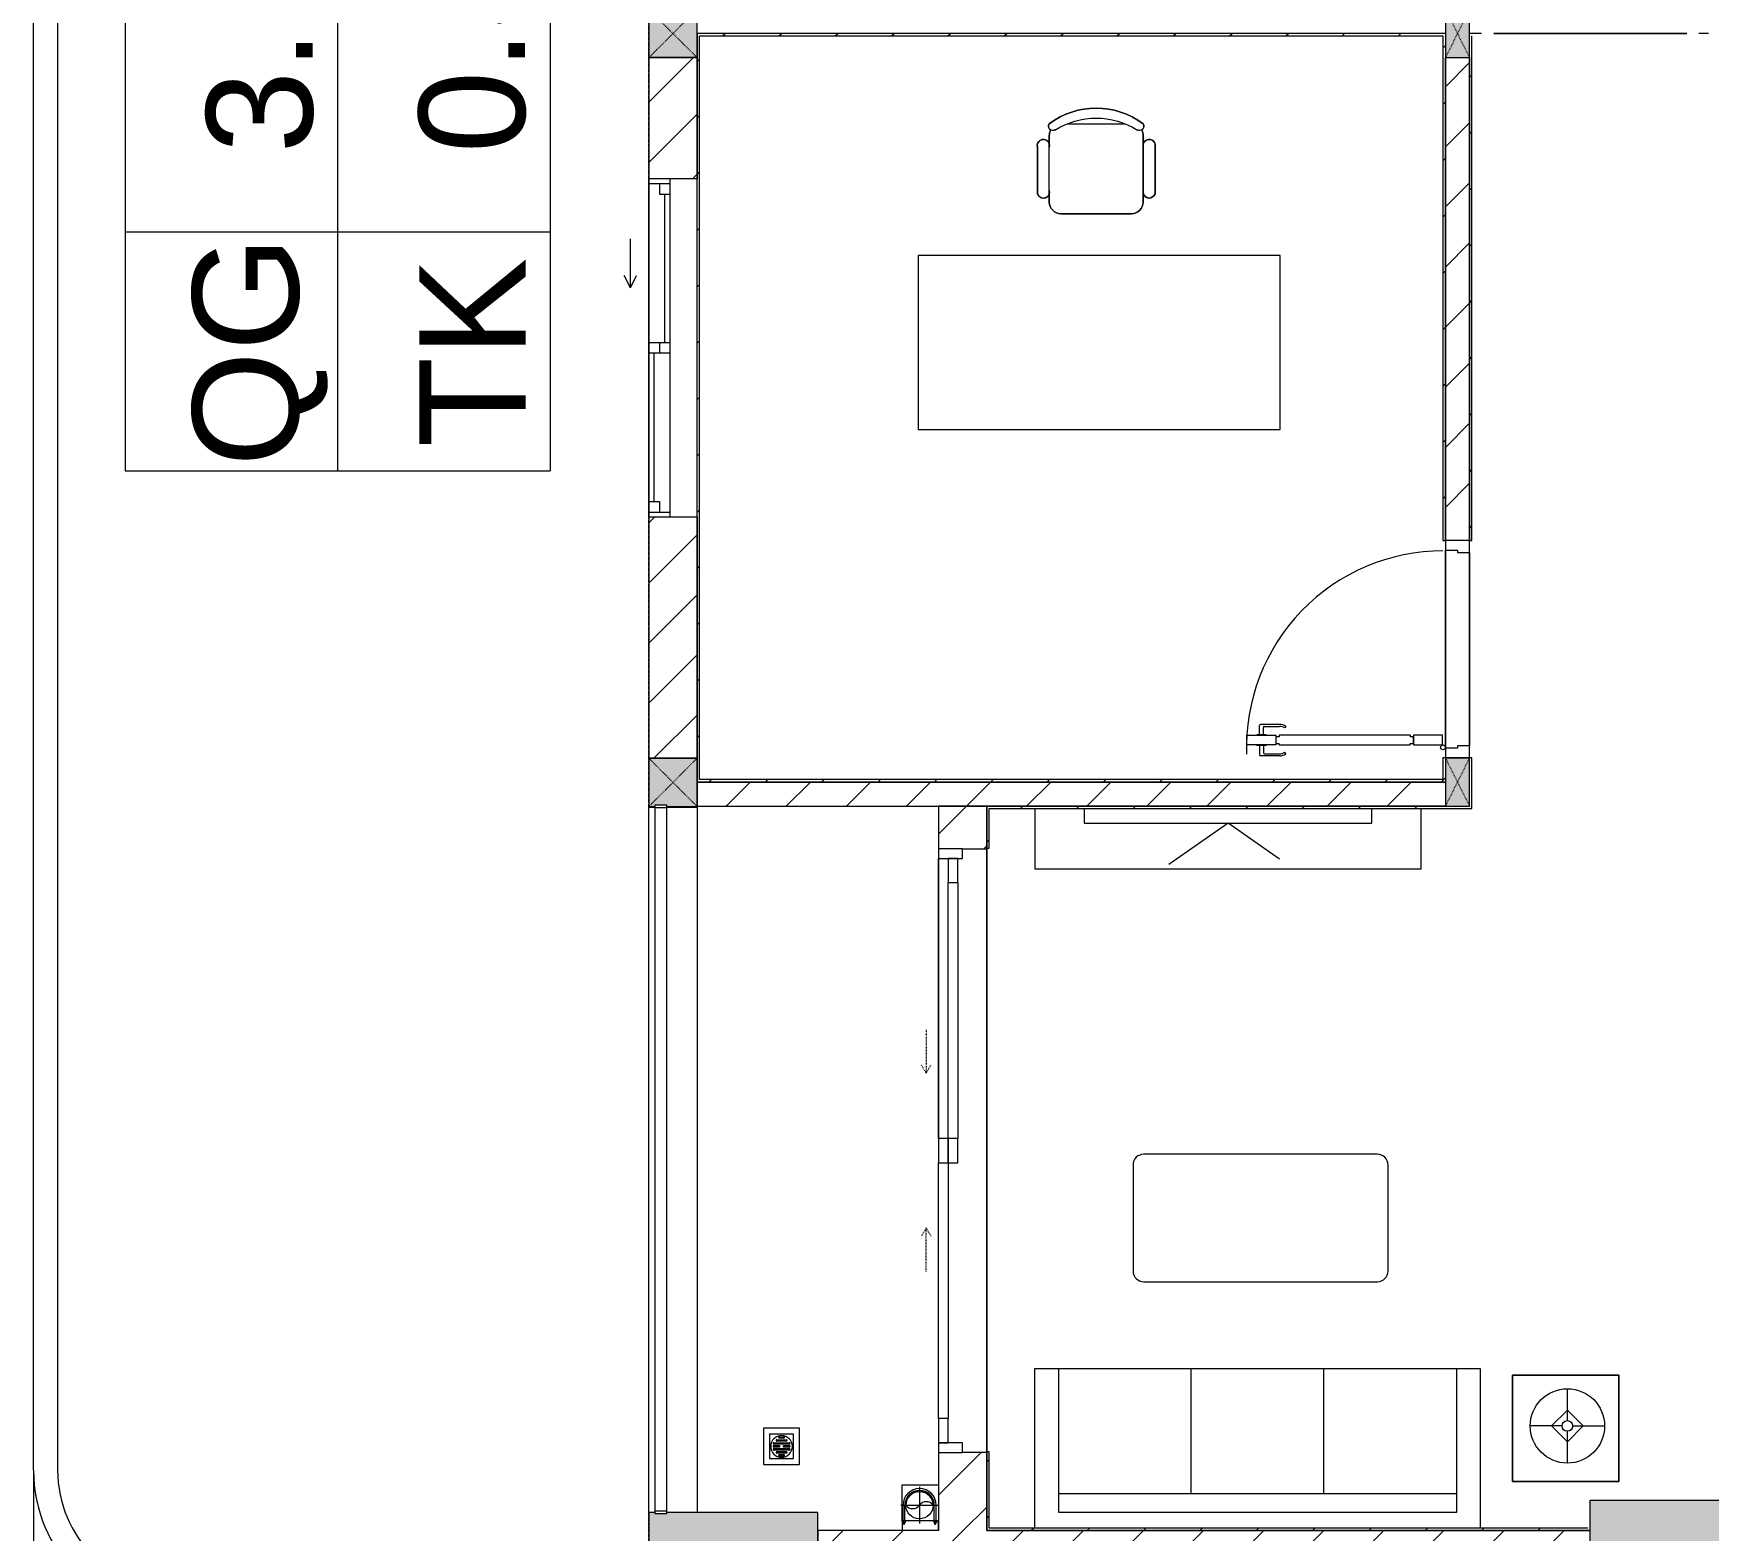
# Model space of a CAD drawing. Header units: millimetres. Extents: x -24439 to 198341, y -52871 to 149926.
# Drawn here: x 31104 to 38043, y 61837 to 68037 of the extents above; entities that cross this region are included whole.
import ezdxf

# ---------------------------------------------------------------- set-up
doc = ezdxf.new("R2010")
doc.units = ezdxf.units.MM
for name, pattern in [('Dash', [6, 3, -3]), ('Grid Line', [22.225, 12.7, -3.175, 3.175, -3.175]), ('IMPORT-CENTER _3_', [10.16, 6.35, -1.27, 1.27, -1.27])]:
    doc.linetypes.add(name, pattern=pattern)
for name, color, linetype, lineweight in [('0-1', 7, 'Continuous', 5), ('A-ANNO-NOTE', 131, 'Continuous', 9), ('A-DETL-GENF-1', 9, 'Continuous', 9), ('A-DOOR', 31, 'Continuous', 9), ('A-DOOR-1', 9, 'Continuous', 9), ('A-DOOR-FRAM', 31, 'Continuous', 9), ('A-DOOR-HDLN', 31, 'Dash', 9), ('A-FLOR', 192, 'Continuous', 9), ('A-FLOR-1', 9, 'Continuous', 9), ('A-FLOR-HRAL', 11, 'Continuous', 9), ('A-GLAZ', 151, 'Continuous', 9), ('A-WALL', 113, 'Continuous', 9), ('A-WALL-1', 253, 'Continuous', 18), ('A-WALL-2', 9, 'Continuous', 9), ('A-WALL-3', 113, 'Continuous', 18), ('A-WALL-PATT-1', 10, 'Continuous', 9), ('A-WALL-PATT-2', 9, 'Continuous', 9), ('A-WALL-PATT-3', 111, 'Continuous', 9), ('G-IMPT', 8, 'Continuous', 9), ('G-IMPT-2', 8, 'IMPORT-CENTER _3_', 9), ('I-FURN', 30, 'Continuous', 9), ('I-FURN-1', 9, 'Continuous', 9), ('I-WALL-1', 253, 'Continuous', 18), ('M-EQPM', 50, 'Continuous', 9), ('S-COLS', 52, 'Continuous', 9), ('S-COLS-1', 254, 'Continuous', 5), ('S-COLS-2', 253, 'Continuous', 18), ('S-COLS-3', 9, 'Continuous', 9), ('S-COLS-4', 52, 'Continuous', 18), ('S-COLS-5', 52, 'Dash', 9), ('S-COLS-HDLN', 52, 'Dash', 9), ('S-COLS-HDLN-1', 9, 'Dash', 9), ('S-GRID-1', 1, 'Grid Line', 9)]:
    doc.layers.add(name, color=color, linetype=linetype, lineweight=lineweight)
doc.styles.add('Arial_6', font='arial_0.ttf', dxfattribs={"height": 2})
doc.styles.add('Arial_7', font='arial_0.ttf', dxfattribs={"height": 440})
pattern_1 = [(45, (0, 0), (-116.67262, 116.67262), [])]
pattern_2 = [(45, (0, 0), (-124.4508, 124.4508), [])]

# ---------------------------------------------------------------- blocks, each defined once
blk = doc.blocks.new('M_Concrete-Rectangular-Column2 - 450x1300-812578-TKCS_MB ĐỊNH VỊ CAO ĐỘ THIẾT KẾ')
at = {"layer": 'S-COLS-3'}
blk.add_hatch(color=256, dxfattribs=at).paths.add_polyline_path([(-650, 225), (-650, -225), (650, -225), (650, 225), (165.2, 225)])
at = {"layer": 'S-COLS-2'}
for p, q in [((-650, 225), (650, 225)), ((-650, -225), (-650, 225)), ((650, 225), (650, -225)), ((650, -225), (-650, -225))]:
    blk.add_line(p, q, dxfattribs=at)
blk = doc.blocks.new('NCV_TKTC_KET CAU_rvt-1-TKCS_MB ĐỊNH VỊ CAO ĐỘ THIẾT KẾ')
at = {"layer": 'S-COLS-1'}
blk.add_hatch(color=256, dxfattribs=at).paths.add_polyline_path([(33727.6, 61561.9), (34352.6, 61561.9), (34352.6, 61911.9), (33727.6, 61911.9), (33727.6, 61906.9), (33677.6, 61906.9), (33677.6, 61911.9), (33652.6, 61911.9), (33652.6, 61561.9), (33677.6, 61561.9)])
at = {"layer": 'A-FLOR-1'}
blk.add_line((33652.6, 64835.3), (33652.6, 64832.2), dxfattribs=at)
at = {"layer": 'S-COLS-2'}
for p, q in [((33652.6, 61911.9), (33652.6, 61561.9)), ((33677.6, 61911.9), (33652.6, 61911.9)), ((34352.6, 61911.9), (33727.6, 61911.9)), ((34352.6, 61561.9), (34352.6, 61911.9))]:
    blk.add_line(p, q, dxfattribs=at)
at = {"layer": 'S-COLS-3', "rotation": 180}
blk.add_blockref('M_Concrete-Rectangular-Column2 - 450x1300-812578-TKCS_MB ĐỊNH VỊ CAO ĐỘ THIẾT KẾ', (38202.6, 61736.9), dxfattribs=at)
blk = doc.blocks.new('DOOR_CW_01 CANH MO-PANEL KINH - DIW_01-900x2200-CỬA GỖ VÂN LAMINATE-553393-TKCS_MB ĐỊNH VỊ CAO ĐỘ THIẾT KẾ')
at = {"layer": 'A-DETL-GENF-1'}
for p, q in [((-397, 872), (-357, 872)), ((-397, 752), (-397, 872)), ((-357, 872), (-357, 752)), ((-442, 737), (-442, 816.5)), ((-399, 820.5), (-438, 820.5)), ((-434, 799.5), (-434, 737)), ((-399, 803.5), (-430, 803.5)), ((-399, 831.8), (-397, 831.8)), ((-399, 792.2), (-399, 831.8)), ((-397, 792.2), (-399, 792.2)), ((-397, 792.2), (-397, 831.8)), ((-357, 792.2), (-357, 831.8)), ((-355, 831.8), (-357, 831.8)), ((-357, 792.2), (-355, 792.2)), ((-355, 792.2), (-355, 831.8)), ((-355, 820.5), (-316, 820.5)), ((-355, 803.5), (-324, 803.5)), ((-320, 799.5), (-320, 737)), ((-312, 737), (-312, 816.5)), ((-433.9, 711.2), (-427.3, 715.8)), ((-357, 752), (-397, 752)), ((-397, 738), (-391, 738)), ((-397, 738), (-397, 196)), ((-363, 752), (-391, 752)), ((-391, 752), (-391, 738)), ((-363, 738), (-363, 752)), ((-357, 738), (-363, 738)), ((-357, 196), (-357, 738)), ((-320.1, 711.2), (-326.7, 715.8)), ((-397, 196), (-391, 196)), ((-357, 182), (-397, 182)), ((-397, 182), (-397, 62)), ((-391, 196), (-391, 182)), ((-391, 182), (-363, 182)), ((-357, 196), (-363, 196)), ((-363, 182), (-363, 196)), ((-357, 62), (-357, 182)), ((-397, 62), (-357, 62))]:
    blk.add_line(p, q, dxfattribs=at)
blk.add_circle((-407, 60), 10, dxfattribs=at)
for centre, radius, start, end in [((-407, 60), 814, 360, 92), ((-438, 816.5), 4, 90, 180), ((-430, 799.5), 4, 90, 180), ((-324, 799.5), 4, 360, 90), ((-316, 816.5), 4, 0, 90), ((-397, 737), 45, 180, 215), ((-397, 737), 37, 180, 215), ((-357, 737), 37, 325, 0), ((-357, 737), 45, 325, 0)]:
    blk.add_arc(centre, radius, start, end, dxfattribs=at)
at = {"layer": 'A-DOOR-1'}
for p, q in [((-410, 50), (-450, 50)), ((-450, 50), (-450, -50)), ((-410, 0), (-410, 50)), ((-400, 0), (-410, 0)), ((-407, 50), (-382, 50)), ((-400, -50), (-400, 0)), ((410, 0), (400, 0)), ((400, 0), (400, -50)), ((450, 50), (410, 50)), ((410, 50), (410, 0)), ((450, -50), (450, 50)), ((-450, -50), (-400, -50)), ((400, -50), (450, -50))]:
    blk.add_line(p, q, dxfattribs=at)
blk = doc.blocks.new('BAN LV A - BAN LV A_dwg_ban hoc2-348006-TKCS_MB ĐỊNH VỊ CAO ĐỘ THIẾT KẾ')
at = {"layer": 'I-FURN'}
for p, q in [((145.8, 437.4), (-145.8, 437.4)), ((-243, 354.4), (-243, 162)), ((-194.4, 388.8), (-194.4, 113.4)), ((194.4, 113.4), (194.4, 388.8)), ((194.4, 351.4), (194.4, 150.8)), ((243.7, 162), (243.7, 354.4)), ((-120.5, 64.8), (120.5, 64.8))]:
    blk.add_line(p, q, dxfattribs=at)
at = {"layer": 'I-FURN', "flags": 128}
blk.add_lwpolyline([(-737.8, 610.5), (-737.8, 1330.5), (-154.9, 1330.5), (762.2, 1330.5), (762.2, 610.5)], close=True, dxfattribs=at)
at = {"layer": 'I-FURN'}
for centre, radius, start, end in [((-145.8, 388.8), 48.6, 90, 180), ((145.8, 388.8), 48.6, 360, 90), ((-218.7, 347.3), 25.3, 343.7398, 163.7398), ((219.4, 347.3), 25.3, 16.2602, 170.70537), ((-218.7, 154.9), 25.3, 163.7398, 16.2602), ((219.4, 154.9), 25.3, 189.29463, 16.2602), ((-180.2, 75.4), 17.8, 57.97259, 216.69006), ((-145.8, 113.4), 48.6, 180, 207.58444), ((0, 359.3), 318.2, 237.57575, 302.42425), ((180.2, 75.4), 17.8, 323.30994, 122.02741), ((145.8, 113.4), 48.6, 332.41556, 0), ((0, 324), 324, 233.1301, 306.8699)]:
    blk.add_arc(centre, radius, start, end, dxfattribs=at)
blk = doc.blocks.new('BAN LV A - BAN LV A_dwg-348005-TKCS_MB ĐỊNH VỊ CAO ĐỘ THIẾT KẾ')
at = {"extrusion": (0, 0, -1), "zscale": -1, "rotation": 180}
blk.add_blockref('BAN LV A - BAN LV A_dwg_ban hoc2-348006-TKCS_MB ĐỊNH VỊ CAO ĐỘ THIẾT KẾ', (-729, 1383.7), dxfattribs=at)
blk = doc.blocks.new('BAN LV A - BAN LV A-348231-TKCS_MB ĐỊNH VỊ CAO ĐỘ THIẾT KẾ')
at = {"layer": 'I-FURN-1'}
for p, q in [((534.6, 1270.3), (534.6, 1235.9)), ((923.4, 1232.9), (923.4, 1270.3)), ((486, 1221.7), (486, 1029.3)), ((972.7, 1029.3), (972.7, 1221.7)), ((534.6, 1029.3), (534.6, 994.9)), ((923.4, 994.9), (923.4, 1032.3)), ((583.2, 946.3), (874.8, 946.3)), ((1491.2, 773.2), (-8.8, 773.2)), ((-8.8, 773.2), (-8.8, 53.2)), ((1491.2, 53.2), (1491.2, 773.2)), ((-8.8, 53.2), (1491.2, 53.2))]:
    blk.add_line(p, q, dxfattribs=at)
for centre, radius, start, end in [((548.9, 1308.3), 17.8, 143.30994, 240.59603), ((729, 1059.7), 324, 53.1301, 126.8699), ((909.2, 1308.3), 17.8, 299.40397, 36.69006), ((510.3, 1228.8), 25.3, 16.2602, 196.2602), ((583.2, 1270.3), 48.6, 152.41556, 180), ((874.8, 1270.3), 48.6, 360, 27.58444), ((948.4, 1228.8), 25.3, 343.7398, 170.70537), ((510.3, 1036.4), 25.3, 196.2602, 343.7398), ((583.2, 994.9), 48.6, 180, 270), ((874.8, 994.9), 48.6, 270, 360), ((948.4, 1036.4), 25.3, 189.29463, 343.7398)]:
    blk.add_arc(centre, radius, start, end, dxfattribs=at)
blk.add_blockref('BAN LV A - BAN LV A_dwg-348005-TKCS_MB ĐỊNH VỊ CAO ĐỘ THIẾT KẾ', (0, 0))
blk = doc.blocks.new('G1_SOF - BO TRU - 100x200-V61-TKCS_MB ĐỊNH VỊ CAO ĐỘ THIẾT KẾ')
at = {"layer": 'S-COLS-3'}
blk.add_hatch(color=256, dxfattribs=at).paths.add_polyline_path([(50, -100), (50, 100), (-50, 100), (-50, -100)])
at = {"layer": 'S-COLS-2'}
for p, q in [((50, 100), (-50, 100)), ((-50, 100), (-50, -100)), ((50, -100), (50, 100)), ((-50, -100), (50, -100))]:
    blk.add_line(p, q, dxfattribs=at)
at = {"layer": 'S-COLS-HDLN-1'}
for p, q in [((50, 100), (-50, -100)), ((-50, 100), (50, -100))]:
    blk.add_line(p, q, dxfattribs=at)
blk = doc.blocks.new('LOBBY_SOFA_1 - LOBBY_SOFA_1-850634-TKCS_MB ĐỊNH VỊ CAO ĐỘ THIẾT KẾ')
at = {"layer": 'I-FURN'}
for p, q in [((-2556, 0), (-2556, -660)), ((-708, -660), (-708, 0)), ((-2457, -66), (-2457, -660)), ((-807, -66), (-2457, -66)), ((-807, -660), (-807, -66)), ((-3128.2, -193.5), (-2688.2, -193.5)), ((-3128.2, -633.5), (-3128.2, -193.5)), ((-2688.2, -193.5), (-2688.2, -633.5)), ((-807, -143), (-2457, -143)), ((-1907, -143), (-1907, -660)), ((-1357, -143), (-1357, -660)), ((-2915.4, -269), (-2915.4, -401)), ((-2915.4, -357), (-2981.4, -423)), ((-2849.4, -423), (-2915.4, -357)), ((-2937.4, -423), (-3069.4, -423)), ((-2981.4, -423), (-2915.4, -489)), ((-2915.4, -489), (-2849.4, -423)), ((-2915.4, -445), (-2915.4, -577)), ((-2893.4, -423), (-2761.4, -423)), ((-2688.2, -633.5), (-3128.2, -633.5)), ((-2556, -660), (-708, -660)), ((-1160.3, -1020.5), (-2128.3, -1020.5)), ((-2172.3, -1064.5), (-2172.3, -1504.5)), ((-1116.3, -1504.5), (-1116.3, -1064.5)), ((-2128.3, -1548.5), (-1160.3, -1548.5))]:
    blk.add_line(p, q, dxfattribs=at)
for radius in [154, 22]:
    blk.add_circle((-2915.4, -423), radius, dxfattribs=at)
for centre, start, end in [((-2128.3, -1064.5), 90, 180), ((-1160.3, -1064.5), 0, 90), ((-2128.3, -1504.5), 180, 270), ((-1160.3, -1504.5), 270, 0)]:
    blk.add_arc(centre, 44, start, end, dxfattribs=at)
at = {"layer": 'I-FURN-1'}
for p, q in [((-2556, 0), (-2556, -660)), ((-708, -660), (-708, 0)), ((-2688.2, -193.5), (-3128.2, -193.5)), ((-3128.2, -193.5), (-3128.2, -633.5)), ((-2688.2, -633.5), (-2688.2, -193.5)), ((-3128.2, -633.5), (-2688.2, -633.5)), ((-2556, -660), (-708, -660)), ((-1160.3, -1020.5), (-2128.3, -1020.5)), ((-2172.3, -1064.5), (-2172.3, -1504.5)), ((-1116.3, -1504.5), (-1116.3, -1064.5)), ((-2128.3, -1548.5), (-1160.3, -1548.5))]:
    blk.add_line(p, q, dxfattribs=at)
for centre, start, end in [((-2128.3, -1064.5), 90, 180), ((-1160.3, -1064.5), 0, 90), ((-2128.3, -1504.5), 180, 270), ((-1160.3, -1504.5), 270, 0)]:
    blk.add_arc(centre, 44, start, end, dxfattribs=at)
blk = doc.blocks.new('RES_BAN AN - RES_BAN AN-850638-TKCS_MB ĐỊNH VỊ CAO ĐỘ THIẾT KẾ')
at = {"layer": 'I-FURN-1'}
for p, q in [((0, 0), (0, -250)), ((1600, -250), (1600, 0)), ((0, -250), (1600, -250))]:
    blk.add_line(p, q, dxfattribs=at)
blk = doc.blocks.new('KE TIVI-2 - KE TIVI-2-842843-TKCS_MB ĐỊNH VỊ CAO ĐỘ THIẾT KẾ')
at = {"layer": 'I-FURN-1'}
for p, q in [((-595.6, 0), (-595.6, -60)), ((-595.6, -60), (595.6, -60)), ((0, -60), (-245.7, -232.1)), ((213, -209.1), (0, -60)), ((595.6, -60), (595.6, 0))]:
    blk.add_line(p, q, dxfattribs=at)
blk = doc.blocks.new('NCV_TKTC_TANG 1_rvt-1-TKCS_MB ĐỊNH VỊ CAO ĐỘ THIẾT KẾ')
at = {"layer": 'A-WALL-PATT-1'}
h = blk.add_hatch(dxfattribs=at)
h.set_pattern_fill('FP_2', color=256, style=0, pattern_type=2)
h.set_pattern_definition(pattern_2)
h.paths.add_polyline_path([(37002.6, 65937.3), (37052.6, 65937.3), (37052.6, 67936.5), (36952.6, 67936.5), (36952.6, 65937.3)])
h = blk.add_hatch(dxfattribs=at)
h.set_pattern_fill('FP_2', color=256, style=0, pattern_type=2)
h.set_pattern_definition(pattern_2)
h.paths.add_polyline_path([(36826.9, 64836.9), (36952.6, 64836.9), (36952.6, 64936.9), (33852.6, 64936.9), (33852.6, 64836.9), (34406.1, 64836.9)])
at = {"layer": 'A-WALL-PATT-2'}
h = blk.add_hatch(dxfattribs=at)
h.set_pattern_fill('FP_3', color=256, style=0, pattern_type=2)
h.set_pattern_definition(pattern_1)
h.paths.add_polyline_path([(36942.6, 68026.9), (36952.6, 68026.9), (36952.6, 68036.9), (33852.6, 68036.9), (33852.6, 68026.9), (36826.9, 68026.9)])
h = blk.add_hatch(dxfattribs=at)
h.set_pattern_fill('FP_3', color=256, style=0, pattern_type=2)
h.set_pattern_definition(pattern_1)
h.paths.add_polyline_path([(33862.6, 64936.9), (33862.6, 68026.9), (33852.6, 68026.9), (33852.6, 64936.9)])
h = blk.add_hatch(dxfattribs=at)
h.set_pattern_fill('FP_3', color=256, style=0, pattern_type=2)
h.set_pattern_definition(pattern_1)
h.paths.add_polyline_path([(36942.6, 64946.9), (36952.6, 64946.9), (36952.6, 65037.3), (36942.6, 65036.9)])
h.paths.add_polyline_path([(36952.6, 65937.3), (36952.6, 68026.9), (36942.6, 68026.9), (36942.6, 65937.3)])
h = blk.add_hatch(dxfattribs=at)
h.set_pattern_fill('FP_3', color=256, style=0, pattern_type=2)
h.set_pattern_definition(pattern_1)
h.paths.add_polyline_path([(37052.6, 64826.9), (37062.6, 64826.9), (37062.6, 65037.3), (37052.6, 65036.9), (37052.6, 64836.9)])
h.paths.add_polyline_path([(37062.6, 65937.3), (37062.6, 68036.9), (37052.6, 68036.9), (37052.6, 65937.3)])
h = blk.add_hatch(dxfattribs=at)
h.set_pattern_fill('FP_3', color=256, style=0, pattern_type=2)
h.set_pattern_definition(pattern_1)
h.paths.add_polyline_path([(36952.6, 64936.9), (36952.6, 64946.9), (33862.6, 64946.9), (33862.6, 64936.9), (36826.9, 64936.9)])
h = blk.add_hatch(dxfattribs=at)
h.set_pattern_fill('FP_3', color=256, style=0, pattern_type=2)
h.set_pattern_definition(pattern_1)
h.paths.add_polyline_path([(37052.6, 64826.9), (37052.6, 64836.9), (35052.6, 64836.9), (35052.6, 64826.9), (36952.6, 64826.9)])
h = blk.add_hatch(dxfattribs=at)
h.set_pattern_fill('FP_3', color=256, style=0, pattern_type=2)
h.set_pattern_definition(pattern_1)
h.paths.add_polyline_path([(35062.6, 61846.9), (35062.6, 62162.4), (35052.6, 62162.4), (35052.6, 61846.9)])
h.paths.add_polyline_path([(35052.6, 64662.4), (35062.6, 64662.4), (35062.6, 64826.9), (35052.6, 64826.9)])
h = blk.add_hatch(dxfattribs=at)
h.set_pattern_fill('FP_3', color=256, style=0, pattern_type=2)
h.set_pattern_definition(pattern_1)
h.paths.add_polyline_path([(35616.5, 61836.9), (37552.6, 61836.9), (37552.6, 61846.9), (35052.6, 61846.9), (35052.6, 61836.9)])
at = {"layer": 'A-FLOR-1'}
for p, q in [((37102.6, 68036.9), (37062.6, 68036.9)), ((37952.6, 68036.9), (37152.6, 68036.9)), ((37152.6, 68036.9), (37952.6, 68036.9)), ((38042.6, 68036.9), (38002.6, 68036.9)), ((36952.6, 65077.3), (36952.6, 65897.3)), ((36952.6, 65897.3), (36952.6, 65077.3)), ((37052.6, 65887.3), (37052.6, 65087.3)), ((37052.6, 65087.3), (37052.6, 65887.3)), ((34852.6, 64620.3), (34852.6, 63460.3)), ((35052.6, 64660.3), (35052.6, 62162.4)), ((35052.6, 62162.4), (35052.6, 64660.3))]:
    blk.add_line(p, q, dxfattribs=at)
at = {"layer": 'A-WALL-1'}
for p, q in [((37052.6, 67936.5), (36952.6, 67936.5)), ((36952.6, 64936.9), (33852.6, 64936.9)), ((33852.6, 64936.9), (33852.6, 64836.9)), ((33852.6, 64836.9), (36952.6, 64836.9))]:
    blk.add_line(p, q, dxfattribs=at)
at = {"layer": 'A-WALL-2'}
for p, q in [((36952.6, 65937.3), (36952.6, 67936.5)), ((36952.6, 67936.5), (36952.6, 65937.3)), ((37052.6, 67936.5), (37052.6, 65937.3)), ((37052.6, 65937.3), (37052.6, 67936.5)), ((36952.6, 65077.3), (36952.6, 65897.3)), ((37052.6, 65887.3), (37052.6, 65087.3))]:
    blk.add_line(p, q, dxfattribs=at)
at = {"layer": 'I-WALL-1'}
for p, q in [((36952.6, 68036.9), (33852.6, 68036.9)), ((33852.6, 68036.9), (33852.6, 68026.9)), ((33852.6, 68026.9), (33852.6, 67435.3)), ((33862.6, 68026.9), (36942.6, 68026.9)), ((33862.6, 64946.9), (33862.6, 68026.9)), ((36942.6, 68026.9), (36942.6, 65937.3)), ((37062.6, 68036.9), (37052.6, 68036.9)), ((37062.6, 65937.3), (37062.6, 68026.9)), ((33852.6, 66035.3), (33852.6, 64936.9)), ((36942.6, 65937.3), (36952.6, 65937.3)), ((37052.6, 65937.3), (37062.6, 65937.3)), ((36952.6, 65037.3), (36942.6, 65037.3)), ((36942.6, 65037.3), (36942.6, 64946.9)), ((37062.6, 65037.3), (37052.6, 65037.3)), ((37062.6, 64826.9), (37062.6, 65037.3)), ((33852.6, 64936.9), (33862.6, 64936.9)), ((36942.6, 64946.9), (33862.6, 64946.9)), ((33862.6, 64936.9), (36952.6, 64936.9)), ((36952.6, 64836.9), (35052.6, 64836.9)), ((35052.6, 64836.9), (35052.6, 64826.9)), ((35052.6, 64826.9), (35052.6, 64662.4)), ((35062.6, 64826.9), (37052.6, 64826.9)), ((35062.6, 64662.4), (35062.6, 64826.9)), ((37052.6, 64826.9), (37062.6, 64826.9)), ((35052.6, 64662.4), (35062.6, 64662.4)), ((35052.6, 62162.4), (35052.6, 61846.9)), ((35062.6, 62162.4), (35052.6, 62162.4)), ((35062.6, 61846.9), (35062.6, 62162.4)), ((35052.6, 61846.9), (35052.6, 61836.9)), ((35052.6, 61836.9), (37552.6, 61836.9)), ((37542.6, 61846.9), (35062.6, 61846.9))]:
    blk.add_line(p, q, dxfattribs=at)
at = {"layer": 'A-DOOR-1', "rotation": 89.9999999999993}
blk.add_blockref('DOOR_CW_01 CANH MO-PANEL KINH - DIW_01-900x2200-CỬA GỖ VÂN LAMINATE-553393-TKCS_MB ĐỊNH VỊ CAO ĐỘ THIẾT KẾ', (37002.6, 65487.3), dxfattribs=at)
at = {"layer": 'I-FURN-1'}
for name, p in [('BAN LV A - BAN LV A-348231-TKCS_MB ĐỊNH VỊ CAO ĐỘ THIẾT KẾ', (34776.9, 66344.2)), ('RES_BAN AN - RES_BAN AN-850638-TKCS_MB ĐỊNH VỊ CAO ĐỘ THIẾT KẾ', (35252.2, 64826.9)), ('KE TIVI-2 - KE TIVI-2-842843-TKCS_MB ĐỊNH VỊ CAO ĐỘ THIẾT KẾ', (36052.2, 64826.9))]:
    blk.add_blockref(name, p, dxfattribs=at)
at = {"layer": 'I-FURN-1', "rotation": 180}
blk.add_blockref('LOBBY_SOFA_1 - LOBBY_SOFA_1-850634-TKCS_MB ĐỊNH VỊ CAO ĐỘ THIẾT KẾ', (34542.6, 61846.9), dxfattribs=at)
at = {"layer": 'S-COLS-3'}
for p in [(37002.6, 68036.9), (37002.6, 64936.9)]:
    blk.add_blockref('G1_SOF - BO TRU - 100x200-V61-TKCS_MB ĐỊNH VỊ CAO ĐỘ THIẾT KẾ', p, dxfattribs=at)
blk = doc.blocks.new('1_FAMILY RVT - W01-WxH 1400x1400xmm-389822-TKCS_MB ĐỊNH VỊ CAO ĐỘ THIẾT KẾ')
at = {"layer": 'A-GLAZ'}
for p, q in [((248.4, 172.39), (299.2, 197.79)), ((248.4, 172.39), (299.2, 146.99)), ((248.4, 172.39), (451.6, 172.39)), ((-700, 96.19), (-700, -103.81)), ((700, 96.19), (-700, 96.19)), ((-700, 96.19), (-636.5, 96.19)), ((-680.95, 96.19), (-680.95, 7.29)), ((-636.5, 96.19), (-22.225, 96.19)), ((-636.5, 96.19), (-636.5, 51.74)), ((-636.5, 73.965), (-22.225, 73.965)), ((-22.225, 7.29), (-22.225, 96.19)), ((-22.225, 96.19), (22.225, 96.19)), ((22.225, 96.19), (680.95, 96.19)), ((22.225, 96.19), (22.225, 7.29)), ((680.95, 96.19), (700, 96.19)), ((680.95, 96.19), (680.95, 7.29)), ((700, -103.81), (700, 96.19)), ((-700, 7.29), (-680.95, 7.29)), ((-636.5, 51.74), (-680.95, 51.74)), ((-680.95, 7.29), (-22.225, 7.29)), ((22.225, 51.74), (-22.225, 51.74)), ((-22.225, 7.29), (22.225, 7.29)), ((22.225, 29.515), (636.5, 29.515)), ((22.225, 7.29), (636.5, 7.29)), ((636.5, 51.74), (636.5, 7.29)), ((680.95, 51.74), (636.5, 51.74)), ((636.5, 7.29), (700, 7.29)), ((-700, -103.81), (700, -103.81))]:
    blk.add_line(p, q, dxfattribs=at)
blk = doc.blocks.new('Railing - 50 x 10mm-1251311-TKCS_MB ĐỊNH VỊ CAO ĐỘ THIẾT KẾ')
at = {"layer": 'A-FLOR-HRAL'}
for p, q in [((25, 5), (-25, 5)), ((-25, 5), (-25, -5)), ((25, -5), (25, 5)), ((-25, -5), (25, -5))]:
    blk.add_line(p, q, dxfattribs=at)
blk = doc.blocks.new('Railing - Railing-1598256-TKCS_MB ĐỊNH VỊ CAO ĐỘ THIẾT KẾ')
at = {"layer": 'A-FLOR-HRAL'}
for p, q in [((33677.6, 64831.3), (33677.6, 61916.9)), ((33727.6, 61916.9), (33727.6, 64831.3))]:
    blk.add_line(p, q, dxfattribs=at)
for p in [(33702.6, 64836.3), (33702.6, 61911.9)]:
    blk.add_blockref('Railing - 50 x 10mm-1251311-TKCS_MB ĐỊNH VỊ CAO ĐỘ THIẾT KẾ', p)
blk = doc.blocks.new('TKTC_XREF_251221_MB TANG 1 - TKTC_XREF_260130_MB TANG 1_dwg_THU NUOC - THU NUOC-444531-TKCS_MB TẦNG 1-4202120-TKCS_MB ĐỊNH VỊ CAO ĐỘ THIẾT KẾ')
at = {"layer": 'M-EQPM'}
for p, q in [((-23.3, 10.8), (40.9, 10.8)), ((40.9, 4.8), (-23.3, 4.8)), ((-11, 23.3), (28.5, 23.3)), ((28.5, 17.3), (-11, 17.3)), ((-1.1, 35.6), (18.5, 35.6)), ((18.5, 29.6), (-1.1, 29.6)), ((-23.3, -13.6), (40.9, -13.6)), ((40.9, -19.6), (-23.3, -19.6)), ((-11, -26.1), (28.5, -26.1)), ((28.5, -32.1), (-11, -32.1)), ((-1.1, -38.5), (18.5, -38.5)), ((18.5, -44.5), (-1.1, -44.5))]:
    blk.add_line(p, q, dxfattribs=at)
at = {"layer": 'M-EQPM', "flags": 128}
for points in [[(83.7, -79.4), (83.7, 70.6), (-66.3, 70.6), (-66.3, -79.4)], [(58.7, -54.4), (58.7, 45.6), (-41.3, 45.6), (-41.3, -54.4)]]:
    blk.add_lwpolyline(points, close=True, dxfattribs=at)
for points in [[(-23.3, -1.2), (0.7, -1.2), (0.7, -7.2), (-23.3, -7.2)], [(40.9, -7.2), (16.7, -7.2), (16.7, -1.2), (40.9, -1.2)]]:
    blk.add_lwpolyline(points, dxfattribs=at)
at = {"layer": 'M-EQPM'}
for centre, radius, start, end in [((8.7, -4.4), 45, 360, 180), ((8.7, -4.4), 45, 360, 180), ((-23.3, 7.8), 3, 90, 270), ((-11, 20.3), 3, 90, 270), ((-1.1, 32.6), 3, 90, 270), ((18.5, 32.6), 3, 270, 90), ((28.5, 20.3), 3, 270, 90), ((40.9, 7.8), 3, 270, 90), ((8.7, -4.4), 45, 180, 360), ((8.7, -4.4), 45, 180, 360), ((-23.3, -4.2), 3, 90, 270), ((-23.3, -16.6), 3, 90, 270), ((-11, -29.1), 3, 90, 270), ((-1.1, -41.5), 3, 90, 270), ((18.5, -41.5), 3, 270, 90), ((28.5, -29.1), 3, 270, 90), ((40.9, -4.2), 3, 270, 90), ((40.9, -16.6), 3, 270, 90)]:
    blk.add_arc(centre, radius, start, end, dxfattribs=at)
blk = doc.blocks.new('TKTC_XREF_251221_MB TANG 1 - TKTC_XREF_260130_MB TANG 1_dwg_CUM U_DN100-4202112-TKCS_MB ĐỊNH VỊ CAO ĐỘ THIẾT KẾ')
at = {"layer": 'G-IMPT'}
blk.add_hatch(color=256, dxfattribs=at).paths.add_polyline_path([(0, 61), (0, 57), (14.8, 55.1), (28.5, 49.4), (40.3, 40.3), (49.4, 28.5), (55.1, 14.8), (57, 0), (55.1, -14.8), (49.4, -28.5), (40.3, -40.3), (28.5, -49.4), (14.8, -55.1), (0, -57), (0, -61), (15.8, -58.9), (30.5, -52.8), (43.1, -43.1), (52.8, -30.5), (58.9, -15.8), (61, 0), (58.9, 15.8), (52.8, 30.5), (43.1, 43.1), (30.5, 52.8), (15.8, 58.9)])
for p, q in [((-79.1, 66.6), (-79.1, 63.4)), ((-76.6, 66.6), (-76.6, 63.4)), ((-74.6, 66.6), (-74.6, 63.4)), ((-72.7, 69.3), (-72.7, 60.7)), ((-66.9, 67.9), (-71.7, 67.9)), ((-66.9, 62.1), (-71.7, 62.1)), ((-65, 69), (0, 69)), ((-79.1, -63.4), (-79.1, -66.6)), ((-76.6, -63.4), (-76.6, -66.6)), ((-74.6, -63.4), (-74.6, -66.6)), ((-72.7, -60.7), (-72.7, -69.3)), ((-66.9, -62.1), (-71.7, -62.1)), ((-66.9, -67.9), (-71.7, -67.9)), ((-65, -69), (0, -69))]:
    blk.add_line(p, q, dxfattribs=at)
at = {"layer": 'G-IMPT', "flags": 128}
for points in [[(-71.7, 59.2), (-66.9, 59.2), (-66.9, 70.8), (-71.7, 70.8)], [(-66.9, 70.8), (-66.9, 72.7), (-65, 72.7), (-65, 57.3), (-66.9, 57.3), (-66.9, 59.2)], [(-72.7, 67.6), (-78.1, 67.6), (-78.1, 62.4), (-72.7, 62.4)], [(-65, 61), (0, 61), (0, 57)], [(-72.7, -62.4), (-78.1, -62.4), (-78.1, -67.6), (-72.7, -67.6)], [(-71.7, -70.8), (-66.9, -70.8), (-66.9, -59.2), (-71.7, -59.2)], [(-66.9, -59.2), (-66.9, -57.3), (-65, -57.3), (-65, -72.7), (-66.9, -72.7), (-66.9, -70.8)], [(-65, -61), (0, -61), (0, -57)]]:
    blk.add_lwpolyline(points, dxfattribs=at)
at = {"layer": 'G-IMPT'}
for centre, radius, start, end in [((-71.1, 69.3), 1.56, 112.61986, 247.38014), ((-78.1, 66.6), 0.96, 90, 180), ((-78.1, 63.4), 0.96, 180, 270), ((-67.9, 65), 4.8, 143.1301, 216.8699), ((-71.1, 60.7), 1.56, 112.61986, 247.38014), ((0, 0), 69, 270, 90), ((0, 0), 61, 270, 90), ((0, 0), 57, 270, 90), ((-78.1, -63.4), 0.96, 90, 180), ((-78.1, -66.6), 0.96, 180, 270), ((-71.1, -60.7), 1.56, 112.61986, 247.38014), ((-67.9, -65), 4.8, 143.1301, 216.8699), ((-71.1, -69.3), 1.56, 112.61986, 247.38014)]:
    blk.add_arc(centre, radius, start, end, dxfattribs=at)
blk = doc.blocks.new('TKTC_XREF_251221_MB TANG 1 - TKTC_XREF_260130_MB TANG 1_dwg_$cc-4202125-TKCS_MB ĐỊNH VỊ CAO ĐỘ THIẾT KẾ')
at = {"layer": 'G-IMPT'}
blk.add_circle((0, 0), 0.5, dxfattribs=at)
for centre, radius, start, end in [((0, 0), 0.5, 90, 270), ((0.188, 0.25), 0.313, 126.8699, 233.1301), ((-0.188, -0.25), 0.313, 306.8699, 53.1301)]:
    blk.add_arc(centre, radius, start, end, dxfattribs=at)
at = {"layer": 'G-IMPT-2'}
for p, q in [((0, -0.673), (0, 0.673)), ((-0.673, 0), (0.673, 0))]:
    blk.add_line(p, q, dxfattribs=at)
blk = doc.blocks.new('TKTC_XREF_251221_MB TANG 1 - TKTC_XREF_260130_MB TANG 1_dwg-4202109-TKCS_MB ĐỊNH VỊ CAO ĐỘ THIẾT KẾ')
at = {"layer": 'G-IMPT'}
blk.add_line((-169499.1, -336511.3), (-169499.1, -336514.4), dxfattribs=at)
at = {"layer": 'G-IMPT', "flags": 128}
blk.add_lwpolyline([(-168449.6, -339469.6), (-168449.6, -339319.9), (-168299.3, -339319.9), (-168299.3, -339469.6)], close=True, dxfattribs=at)
blk.add_lwpolyline([(-168299.2, -339509.7), (-168299.4, -339469.7), (-168449.9, -339469.7), (-168449.6, -339509.7)], dxfattribs=at)
blk.add_blockref('TKTC_XREF_251221_MB TANG 1 - TKTC_XREF_260130_MB TANG 1_dwg_THU NUOC - THU NUOC-444531-TKCS_MB TẦNG 1-4202120-TKCS_MB ĐỊNH VỊ CAO ĐỘ THIẾT KẾ', (-168957.9, -339157))
for name, p, xscale, yscale, zscale, rotation in [('TKTC_XREF_251221_MB TANG 1 - TKTC_XREF_260130_MB TANG 1_dwg_$cc-4202125-TKCS_MB ĐỊNH VỊ CAO ĐỘ THIẾT KẾ', (-168378.1, -339404.7), 113.7150000000073, 113.7150000000073, 113.7150000000073, 269.9990086637467), ('TKTC_XREF_251221_MB TANG 1 - TKTC_XREF_260130_MB TANG 1_dwg_CUM U_DN100-4202112-TKCS_MB ĐỊNH VỊ CAO ĐỘ THIẾT KẾ', (-168377.2, -339404.7), 0.9975000000000007, 0.9975000000000007, 0.9975000000000007, 90.00099133829464)]:
    blk.add_blockref(name, p, dxfattribs=dict(xscale=xscale, yscale=yscale, zscale=zscale, rotation=rotation))
blk = doc.blocks.new('TKTC_XREF_251221_MB TANG 1 - TKTC_XREF_251221_MB TANG 1-2038492-TKCS_MB ĐỊNH VỊ CAO ĐỘ THIẾT KẾ')
blk.add_blockref('TKTC_XREF_251221_MB TANG 1 - TKTC_XREF_260130_MB TANG 1_dwg-4202109-TKCS_MB ĐỊNH VỊ CAO ĐỘ THIẾT KẾ', (169499.1, 384109.7))
blk = doc.blocks.new('G1_SOF - BO TRU - 200x200-3050151-TKCS_MB ĐỊNH VỊ CAO ĐỘ THIẾT KẾ')
at = {"layer": 'S-COLS-HDLN'}
for p, q in [((-100, 100), (100, -100)), ((100, 100), (-100, -100))]:
    blk.add_line(p, q, dxfattribs=at)
blk = doc.blocks.new('DEG_02-DEG_03 - DEG_02-2500x2400mm-CỬA ĐI 02 CÁNH TRƯỢT-625766-TKCS_MB ĐỊNH VỊ CAO ĐỘ THIẾT KẾ')
at = {"layer": 'A-DOOR'}
for p, q in [((-1110, 100), (-1210, 100)), ((-1210, 100), (-1210, 60)), ((-1110, 60), (-1110, 100)), ((-1110, 100), (-50, 100)), ((50, 100), (-50, 100)), ((-50, 100), (-50, 60)), ((50, 60), (50, 100)), ((-1210, 60), (-1110, 60)), ((-50, 60), (-1110, 60)), ((50, 60), (-50, 60)), ((-50, 60), (-50, 20)), ((-50, 60), (50, 60)), ((-50, 20), (50, 20)), ((50, 20), (50, 60)), ((50, 60), (1110, 60)), ((1110, 20), (50, 20)), ((1210, 60), (1110, 60)), ((1110, 60), (1110, 20)), ((1110, 20), (1210, 20)), ((1210, 20), (1210, 60))]:
    blk.add_line(p, q, dxfattribs=at)
at = {"layer": 'A-DOOR-FRAM'}
for p, q in [((-1210, 100), (-1250, 100)), ((-1250, 100), (-1250, 0)), ((-1210, 0), (-1210, 100)), ((1250, 100), (1210, 100)), ((1210, 100), (1210, 0)), ((1250, 0), (1250, 100)), ((-1250, 0), (-1210, 0)), ((1210, 0), (1250, 0))]:
    blk.add_line(p, q, dxfattribs=at)
at = {"layer": 'A-DOOR-HDLN'}
for p, q in [((-500.4, 151.1), (-320.4, 151.1)), ((-320.4, 151.1), (-355, 171.1)), ((-320.4, 151.1), (-355, 131.1)), ((320.4, 151.1), (355, 171.1)), ((320.4, 151.1), (355, 131.1)), ((500.4, 151.1), (320.4, 151.1))]:
    blk.add_line(p, q, dxfattribs=at)
blk = doc.blocks.new('GHI CHU CAO DO THIET KE - GHI CHÚ CAO ĐỘ THIẾT KẾ-1513209-TKCS_MB ĐỊNH VỊ CAO ĐỘ THIẾT KẾ')
at = {"layer": 'A-ANNO-NOTE'}
for p, q in [((0, 8), (0, 0)), ((14.5, 8), (0, 8)), ((4.5, 8), (4.5, 0)), ((14.5, 0), (14.5, 8)), ((14.5, 4), (0, 4)), ((14.5, 0), (0, 0))]:
    blk.add_line(p, q, dxfattribs=at)
at = {"layer": 'A-ANNO-NOTE', "char_height": 2, "attachment_point": 5, "line_spacing_factor": 0.936439, "style": 'Arial_6'}
for s, insert, width in [('\\pt0.5,1,1.5,2,2.5,3,3.5,4,4.5,5,5.5,6,6.5,7,7.5,8,8.5,9,9.5,10,10.5,11,11.5,12,12.5,13,13.5,14,14.5,15,15.5,16;QG', (2.255, 5.459), 4.63), ('\\pt0.5,1,1.5,2,2.5,3,3.5,4,4.5,5,5.5,6,6.5,7,7.5,8,8.5,9,9.5,10,10.5,11,11.5,12,12.5,13,13.5,14,14.5,15,15.5,16;TK', (2.229, 1.459), 4.5)]:
    blk.add_mtext(s, dxfattribs=dict(at, insert=insert, width=width))

msp = doc.modelspace()

# ---------------------------------------------------------------- hatches: boundary and pattern name
at = {"layer": 'A-WALL-PATT-3'}
h = msp.add_hatch(dxfattribs=at)
h.set_pattern_fill('FP_1', color=256, style=0, pattern_type=2)
h.set_pattern_definition(pattern_2)
h.paths.add_polyline_path([(33852.6, 65035.3), (33852.6, 66035.3), (33652.6, 66035.3), (33652.6, 65035.3)])
h.paths.add_polyline_path([(33852.6, 67435.3), (33852.6, 67936.9), (33652.6, 67936.9), (33652.6, 67435.3)])
h = msp.add_hatch(dxfattribs=at)
h.set_pattern_fill('FP_1', color=256, style=0, pattern_type=2)
h.set_pattern_definition(pattern_2)
h.paths.add_polyline_path([(35011.3, 61836.9), (35052.6, 61836.9), (35052.6, 62160.3), (34852.6, 62160.3), (34852.6, 61836.9), (34952.6, 61836.9)])
h.paths.add_polyline_path([(34952.6, 64660.3), (35052.6, 64660.3), (35052.6, 64836.9), (34852.6, 64836.9), (34852.6, 64660.3)])
h = msp.add_hatch(dxfattribs=at)
h.set_pattern_fill('FP_1', color=256, style=0, pattern_type=2)
h.set_pattern_definition(pattern_2)
h.paths.add_polyline_path([(37552.6, 61636.9), (37552.6, 61836.9), (34352.6, 61836.9), (34352.6, 61636.9), (36177.6, 61636.9), (36177.6, 61640.3), (36227.6, 61640.3), (36227.6, 61636.9), (36826.9, 61636.9)])
at = {"layer": 'S-COLS-1'}
for points in [[(33652.6, 67936.9), (33852.6, 67936.9), (33852.6, 68136.9), (33652.6, 68136.9)], [(33852.6, 64835.3), (33852.6, 65035.3), (33652.6, 65035.3), (33652.6, 64835.3), (33677.6, 64835.3), (33677.6, 64841.3), (33727.6, 64841.3), (33727.6, 64835.3)]]:
    msp.add_hatch(color=256, dxfattribs=at).paths.add_polyline_path(points)

# ---------------------------------------------------------------- linework, layer by layer
at = {"layer": 'A-FLOR'}
for p, q in [((33652.6, 64832.2), (33652.6, 64835.3)), ((31103.5, 62086.3), (31103.5, 40386.3)), ((31103.6, 62073.3), (31103.6, 40399.4))]:
    msp.add_line(p, q, dxfattribs=at)
for start, end in [(181.24947, 184.88168), (188.74362, 193.02697), (196.86929, 201.17706)]:
    msp.add_arc((31703.5, 62086.3), 600, start, end, dxfattribs=at)
at = {"layer": 'A-WALL'}
for p, q in [((31103.5, 62086.3), (31103.5, 74336.9)), ((31203.5, 74336.9), (31203.5, 62086.3)), ((33852.6, 67936.9), (33652.6, 67936.9)), ((33652.6, 65035.3), (33852.6, 65035.3)), ((33652.6, 61911.9), (33652.6, 64832.2)), ((33652.6, 64832.2), (33677.6, 64832.2)), ((33727.6, 64832.2), (33852.6, 64832.2)), ((33852.6, 64832.2), (33852.6, 61911.9)), ((34852.6, 63460.3), (34852.6, 64620.3)), ((35052.6, 64660.3), (35052.6, 62162.4))]:
    msp.add_line(p, q, dxfattribs=at)
for radius in [600, 500]:
    msp.add_arc((31703.5, 62086.3), radius, 180, 270, dxfattribs=at)
at = {"layer": 'A-WALL-3'}
for p, q in [((33652.6, 67936.9), (33652.6, 67435.3)), ((33852.6, 67435.3), (33852.6, 67936.9)), ((33652.6, 66035.3), (33652.6, 65035.3)), ((33852.6, 65035.3), (33852.6, 66035.3)), ((35052.6, 64836.9), (34852.6, 64836.9)), ((34852.6, 64836.9), (34852.6, 64660.3)), ((35052.6, 64660.3), (35052.6, 64836.9)), ((34952.6, 64660.3), (35052.6, 64660.3)), ((34852.6, 62160.3), (34852.6, 61836.9)), ((35052.6, 62160.3), (34952.6, 62160.3)), ((35052.6, 61836.9), (35052.6, 62160.3)), ((34852.6, 61836.9), (34352.6, 61836.9)), ((34352.6, 61836.9), (34352.6, 61636.9)), ((37552.6, 61836.9), (35052.6, 61836.9))]:
    msp.add_line(p, q, dxfattribs=at)
at = {"layer": 'S-COLS'}
for p, q in [((33652.6, 67936.9), (33852.6, 67936.9)), ((33852.6, 65035.3), (33652.6, 65035.3))]:
    msp.add_line(p, q, dxfattribs=at)
at = {"layer": 'S-COLS-4'}
for p, q in [((33652.6, 68136.9), (33652.6, 67936.9)), ((33852.6, 67936.9), (33852.6, 68136.9)), ((33652.6, 65035.3), (33652.6, 64835.3)), ((33852.6, 64835.3), (33852.6, 65035.3)), ((33652.6, 64835.3), (33677.6, 64835.3)), ((33727.6, 64835.3), (33852.6, 64835.3))]:
    msp.add_line(p, q, dxfattribs=at)
at = {"layer": 'S-GRID-1'}
msp.add_line((33652.6, 20960.6), (33652.6, 80482.7), dxfattribs=at)

# ---------------------------------------------------------------- block references
at = {"layer": '0-1'}
for name in ['NCV_TKTC_KET CAU_rvt-1-TKCS_MB ĐỊNH VỊ CAO ĐỘ THIẾT KẾ', 'NCV_TKTC_TANG 1_rvt-1-TKCS_MB ĐỊNH VỊ CAO ĐỘ THIẾT KẾ']:
    msp.add_blockref(name, (0, 0), dxfattribs=at)
at = {"layer": 'A-ANNO-NOTE', "xscale": 220, "yscale": 220, "zscale": 220, "rotation": 89.9999999999999}
msp.add_blockref('GHI CHU CAO DO THIET KE - GHI CHÚ CAO ĐỘ THIẾT KẾ-1513209-TKCS_MB ĐỊNH VỊ CAO ĐỘ THIẾT KẾ', (33243.4, 66225), dxfattribs=at)
at = {"layer": 'A-DOOR', "rotation": 89.9999999999999}
msp.add_blockref('DEG_02-DEG_03 - DEG_02-2500x2400mm-CỬA ĐI 02 CÁNH TRƯỢT-625766-TKCS_MB ĐỊNH VỊ CAO ĐỘ THIẾT KẾ', (34952.6, 63410.3), dxfattribs=at)
at = {"layer": 'A-FLOR-HRAL'}
msp.add_blockref('Railing - Railing-1598256-TKCS_MB ĐỊNH VỊ CAO ĐỘ THIẾT KẾ', (0, 0), dxfattribs=at)
at = {"layer": 'A-GLAZ', "rotation": 89.9999999999999}
msp.add_blockref('1_FAMILY RVT - W01-WxH 1400x1400xmm-389822-TKCS_MB ĐỊNH VỊ CAO ĐỘ THIẾT KẾ', (33748.8, 66735.3), dxfattribs=at)
at = {"layer": 'M-EQPM'}
msp.add_blockref('TKTC_XREF_251221_MB TANG 1 - TKTC_XREF_251221_MB TANG 1-2038492-TKCS_MB ĐỊNH VỊ CAO ĐỘ THIẾT KẾ', (33652.6, 17236.9), dxfattribs=at)
at = {"layer": 'S-COLS-5'}
for p in [(33752.6, 68036.9), (33752.6, 64935.3)]:
    msp.add_blockref('G1_SOF - BO TRU - 200x200-3050151-TKCS_MB ĐỊNH VỊ CAO ĐỘ THIẾT KẾ', p, dxfattribs=at)

# ---------------------------------------------------------------- texts
at = {"layer": 'A-ANNO-NOTE', "char_height": 440, "width": 1586.2, "attachment_point": 5, "rotation": 90, "line_spacing_factor": 0.936439, "style": 'Arial_7'}
for s, insert in [('\\pt2794,5588,8382,11176,13970,16764,19558,22352,25146,27940,30734,33528,36322,39116,41910,44704,47498,50292,53086,55880,58674,61468,64262,67056,69850,72644,75438,78232,81026,83820,86614,89408;3.250', (32042.5, 68309.7)), ('\\pt2794,5588,8382,11176,13970,16764,19558,22352,25146,27940,30734,33528,36322,39116,41910,44704,47498,50292,53086,55880,58674,61468,64262,67056,69850,72644,75438,78232,81026,83820,86614,89408;0.350', (32922.5, 68309.7))]:
    msp.add_mtext(s, dxfattribs=dict(at, insert=insert))

doc.saveas('drawing.dxf')
